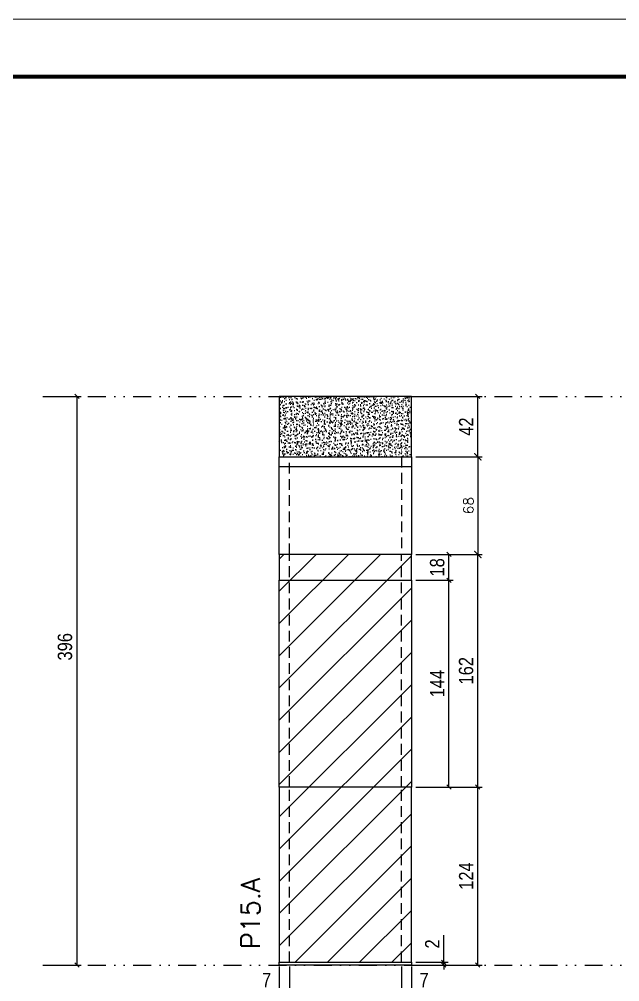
# Model space of a CAD drawing. Extents: x 1945 to 10875, y -3405 to 3369.
# Drawn here: x 3962 to 4380, y 421 to 1091 of the extents above; entities that cross this region are included whole.
import ezdxf

# ---------------------------------------------------------------- set-up
doc = ezdxf.new("R2010")
doc.units = 0
for name, pattern in [('DASHED', [0.75, 0.5, -0.25]), ('DIVIDE2', [0.625, 0.25, -0.125, 0, -0.125, 0, -0.125]), ('HIDDEN', [0.375, 0.25, -0.125])]:
    doc.linetypes.add(name, pattern=pattern)
for name, color, linetype in [('COTA', 241, 'Continuous'), ('cotas', 4, 'Continuous'), ('Nível', 160, 'Continuous'), ('Painéis', 200, 'Continuous'), ('SARR_2.2x7', 40, 'Continuous'), ('Sarrafo de Pressão', 42, 'HIDDEN')]:
    doc.layers.add(name, color=color, linetype=linetype)
for name, color, linetype, lineweight in [('Folhas', 255, 'Continuous', 9), ('Hachura', 251, 'Continuous', 9), ('SARRAFO DE PRESSAO', 251, 'DASHED', 9), ('Texto Seção', 7, 'Continuous', 15)]:
    doc.layers.add(name, color=color, linetype=linetype, lineweight=lineweight)
doc.styles.add('COTA TECNICA', font='techl___.ttf', dxfattribs={"height": 10})
doc.styles.add('COTA TECNICA-50', font='techl___.ttf', dxfattribs={"height": 10})
doc.styles.add('REGUA-120', font='ROMANS.shx', dxfattribs={"height": 15})
doc.styles.add('ROMANS', font='romans.shx')
doc.dimstyles.new('COTA PAINEL-50', dxfattribs={"dimtxt": 10, "dimasz": 3, "dimexe": 3, "dimexo": 3, "dimgap": 3, "dimtad": 1, "dimdec": 1, "dimzin": 12, "dimdsep": 46, "dimtxsty": 'COTA TECNICA-50', "dimblk1": 'OBLIQUE', "dimblk2": 'OBLIQUE', "dimsah": 1, "dimcen": 0.9, "dimclrd": 4, "dimclre": 4, "dimclrt": 240, "dimadec": 1, "dimazin": 3, "dimtfac": 1, "dimtdec": 1, "dimtmove": 0, "dimatfit": 3, "dimfxl": 1, "dimtolj": 1, "dimtzin": 12, "dimarcsym": 0})
doc.dimstyles.new('Cota Paínel', dxfattribs={"dimtxt": 7, "dimasz": 5, "dimexe": 3, "dimexo": 3, "dimgap": 3, "dimtad": 1, "dimdec": 1, "dimzin": 12, "dimdsep": 46, "dimtxsty": 'ROMANS', "dimblk": 'ARCHTICK', "dimcen": 0, "dimclrd": 4, "dimclre": 4, "dimclrt": 1, "dimadec": 1, "dimazin": 3, "dimtfac": 1, "dimtdec": 1, "dimtmove": 0, "dimatfit": 3, "dimldrblk": 'OBLIQUE', "dimfxl": 1, "dimtolj": 1, "dimtzin": 12, "dimarcsym": 0})
doc.dimstyles.new('PAINEL', dxfattribs={"dimtxt": 10, "dimasz": 3, "dimexe": 3, "dimexo": 3, "dimgap": 3, "dimtad": 1, "dimdec": 1, "dimzin": 12, "dimdsep": 46, "dimtxsty": 'COTA TECNICA', "dimblk1": 'OBLIQUE', "dimblk2": 'OBLIQUE', "dimsah": 1, "dimcen": 0.9, "dimclrd": 4, "dimclre": 4, "dimclrt": 240, "dimadec": 1, "dimazin": 3, "dimtfac": 1, "dimtdec": 1, "dimtmove": 0, "dimatfit": 3, "dimfxl": 1, "dimtolj": 1, "dimtzin": 12, "dimarcsym": 0})

# ---------------------------------------------------------------- blocks, each defined once
blk = doc.blocks.new('9999999999')
at = {"layer": 'Folhas'}
blk.add_lwpolyline([(98138.98, 34190.21), (99623.98, 34190.21), (99623.98, 35240.21), (98138.98, 35240.21)], close=True, dxfattribs=at)
at = {"layer": 'Folhas', "color": 30, "const_width": 3}
blk.add_lwpolyline([(98213.98, 34230.21), (99583.98, 34230.21), (99583.98, 35200.21), (98213.98, 35200.21)], close=True, dxfattribs=at)
blk = doc.blocks.new('_Oblique')
at = {"color": 0, "linetype": 'ByBlock', "lineweight": -2}
blk.add_line((-0.5, -0.5), (0.5, 0.5), dxfattribs=at)
blk = doc.blocks.new('*D352')
at = {"layer": 'cotas', "color": 4, "linetype": 'ByBlock', "lineweight": -2, "transparency": 16777216}
for p, q in [((3981.36, 828.51), (4005.08, 828.51)), ((4002.08, 828.51), (4002.08, 432.51)), ((3981.36, 432.51), (4005.08, 432.51))]:
    blk.add_line(p, q, dxfattribs=at)
at = {"layer": 'Defpoints', "color": 0, "linetype": 'ByBlock', "transparency": 16777216}
for p in [(3978.36, 828.51), (3978.36, 432.51), (4002.08, 432.51)]:
    blk.add_point(p, dxfattribs=at)
at = {"layer": 'cotas', "color": 4, "linetype": 'ByBlock', "lineweight": -2, "transparency": 16777216, "xscale": 3, "yscale": 3, "zscale": 3}
for p, rotation in [((4002.08, 828.51), 90), ((4002.08, 432.51), 270)]:
    blk.add_blockref('_Oblique', p, dxfattribs=dict(at, rotation=rotation))
at = {"layer": 'cotas', "color": 240, "linetype": 'ByBlock', "transparency": 16777216, "insert": (3993.83, 654.2), "char_height": 10, "attachment_point": 5, "rotation": 90, "style": 'COTA TECNICA'}
blk.add_mtext('\\A1;396', dxfattribs=at)
blk = doc.blocks.new('*D267')
at = {"layer": 'COTA', "color": 4, "lineweight": -2, "transparency": 16777216}
for p, q in [((4143.07, 431.51), (4143.07, 377.33)), ((4235.07, 431.51), (4235.07, 377.33)), ((4143.07, 380.33), (4235.07, 380.33))]:
    blk.add_line(p, q, dxfattribs=at)
at = {"layer": 'Defpoints', "color": 0, "transparency": 16777216}
for p in [(4143.07, 434.51), (4235.07, 434.51), (4235.07, 380.33)]:
    blk.add_point(p, dxfattribs=at)
at = {"layer": 'COTA', "color": 4, "lineweight": -2, "transparency": 16777216, "xscale": 3, "yscale": 3, "zscale": 3, "rotation": 180}
blk.add_blockref('_Oblique', (4143.07, 380.33), dxfattribs=at)
at = {"layer": 'COTA', "color": 4, "lineweight": -2, "transparency": 16777216, "xscale": 3, "yscale": 3, "zscale": 3}
blk.add_blockref('_Oblique', (4235.07, 380.33), dxfattribs=at)
at = {"layer": 'COTA', "color": 240, "transparency": 16777216, "insert": (4189.07, 388.42), "char_height": 10, "attachment_point": 5, "style": 'COTA TECNICA'}
blk.add_mtext('\\A1;92', dxfattribs=at)
blk = doc.blocks.new('*D268')
at = {"layer": 'COTA', "color": 4, "lineweight": -2, "transparency": 16777216}
for p, q in [((4238.07, 556.51), (4284.31, 556.51)), ((4281.31, 432.51), (4281.31, 556.51)), ((4238.07, 432.51), (4284.31, 432.51))]:
    blk.add_line(p, q, dxfattribs=at)
at = {"layer": 'Defpoints', "color": 0, "transparency": 16777216}
for p in [(4235.07, 556.51), (4281.31, 556.51), (4235.07, 432.51)]:
    blk.add_point(p, dxfattribs=at)
at = {"layer": 'COTA', "color": 4, "lineweight": -2, "transparency": 16777216, "xscale": 3, "yscale": 3, "zscale": 3}
for p, rotation in [((4281.31, 556.51), 90), ((4281.31, 432.51), 270)]:
    blk.add_blockref('_Oblique', p, dxfattribs=dict(at, rotation=rotation))
at = {"layer": 'COTA', "color": 240, "transparency": 16777216, "insert": (4273.23, 494.51), "char_height": 10, "attachment_point": 5, "rotation": 90, "style": 'COTA TECNICA-50'}
blk.add_mtext('\\A1;124', dxfattribs=at)
blk = doc.blocks.new('*D269')
at = {"layer": 'COTA', "color": 4, "lineweight": -2, "transparency": 16777216}
for p, q in [((4257.59, 434.51), (4257.59, 453.31)), ((4238.07, 434.51), (4260.59, 434.51)), ((4238.07, 432.51), (4260.59, 432.51)), ((4257.59, 432.51), (4257.59, 434.51)), ((4257.59, 432.51), (4257.59, 429.51))]:
    blk.add_line(p, q, dxfattribs=at)
at = {"layer": 'Defpoints', "color": 0, "transparency": 16777216}
for p in [(4235.07, 434.51), (4235.07, 432.51), (4257.59, 432.51)]:
    blk.add_point(p, dxfattribs=at)
at = {"layer": 'COTA', "color": 4, "lineweight": -2, "transparency": 16777216, "xscale": 3, "yscale": 3, "zscale": 3}
for p, rotation in [((4257.59, 434.51), 270), ((4257.59, 432.51), 90)]:
    blk.add_blockref('_Oblique', p, dxfattribs=dict(at, rotation=rotation))
at = {"layer": 'COTA', "color": 240, "transparency": 16777216, "insert": (4249.59, 447.25), "char_height": 10, "attachment_point": 5, "rotation": 90, "style": 'COTA TECNICA-50'}
blk.add_mtext('\\A1;2', dxfattribs=at)
blk = doc.blocks.new('*D270')
at = {"layer": 'COTA', "color": 4, "lineweight": -2, "transparency": 16777216}
for p, q in [((4143.07, 429.51), (4143.07, 411)), ((4150.07, 431.51), (4150.07, 411)), ((4143.07, 414), (4128.34, 414)), ((4150.07, 414), (4143.07, 414))]:
    blk.add_line(p, q, dxfattribs=at)
at = {"layer": 'Defpoints', "color": 0, "transparency": 16777216}
for p in [(4143.07, 432.51), (4150.07, 434.51), (4143.07, 414)]:
    blk.add_point(p, dxfattribs=at)
at = {"layer": 'COTA', "color": 4, "lineweight": -2, "transparency": 16777216, "xscale": 3, "yscale": 3, "zscale": 3, "rotation": 180}
blk.add_blockref('_Oblique', (4143.07, 414), dxfattribs=at)
at = {"layer": 'COTA', "color": 4, "lineweight": -2, "transparency": 16777216, "xscale": 3, "yscale": 3, "zscale": 3}
blk.add_blockref('_Oblique', (4150.07, 414), dxfattribs=at)
at = {"layer": 'COTA', "color": 240, "transparency": 16777216, "insert": (4134.2, 422.07), "char_height": 10, "attachment_point": 5, "style": 'COTA TECNICA-50'}
blk.add_mtext('\\A1;7', dxfattribs=at)
blk = doc.blocks.new('*D271')
at = {"layer": 'COTA', "color": 4, "lineweight": -2, "transparency": 16777216}
for p, q in [((4228.07, 431.51), (4228.07, 411)), ((4235.07, 429.51), (4235.07, 411)), ((4228.07, 414), (4235.07, 414)), ((4235.07, 414), (4249.8, 414))]:
    blk.add_line(p, q, dxfattribs=at)
at = {"layer": 'Defpoints', "color": 0, "transparency": 16777216}
for p in [(4228.07, 434.51), (4235.07, 432.51), (4235.07, 414)]:
    blk.add_point(p, dxfattribs=at)
at = {"layer": 'COTA', "color": 4, "lineweight": -2, "transparency": 16777216, "xscale": 3, "yscale": 3, "zscale": 3, "rotation": 180}
blk.add_blockref('_Oblique', (4228.07, 414), dxfattribs=at)
at = {"layer": 'COTA', "color": 4, "lineweight": -2, "transparency": 16777216, "xscale": 3, "yscale": 3, "zscale": 3}
blk.add_blockref('_Oblique', (4235.07, 414), dxfattribs=at)
at = {"layer": 'COTA', "color": 240, "transparency": 16777216, "insert": (4243.93, 422.07), "char_height": 10, "attachment_point": 5, "style": 'COTA TECNICA-50'}
blk.add_mtext('\\A1;7', dxfattribs=at)
blk = doc.blocks.new('*D18')
at = {"layer": 'COTA', "color": 4, "lineweight": -2, "transparency": 16777216}
for p, q in [((4238.07, 828.51), (4284.31, 828.51)), ((4281.31, 786.51), (4281.31, 828.51)), ((4238.07, 786.51), (4284.31, 786.51))]:
    blk.add_line(p, q, dxfattribs=at)
at = {"layer": 'Defpoints', "color": 0, "transparency": 16777216}
for p in [(4235.07, 828.51), (4281.31, 828.51), (4235.07, 786.51)]:
    blk.add_point(p, dxfattribs=at)
at = {"layer": 'COTA', "color": 4, "lineweight": -2, "transparency": 16777216, "xscale": 3, "yscale": 3, "zscale": 3}
for p, rotation in [((4281.31, 828.51), 90), ((4281.31, 786.51), 270)]:
    blk.add_blockref('_Oblique', p, dxfattribs=dict(at, rotation=rotation))
at = {"layer": 'COTA', "color": 240, "transparency": 16777216, "insert": (4273.23, 807.51), "char_height": 10, "attachment_point": 5, "rotation": 90, "style": 'COTA TECNICA'}
blk.add_mtext('\\A1;42', dxfattribs=at)
blk = doc.blocks.new('*D19')
at = {"layer": 'COTA', "color": 4, "linetype": 'ByBlock', "lineweight": -2, "transparency": 16777216}
for p, q in [((4238.07, 700.51), (4264.19, 700.51)), ((4261.19, 556.51), (4261.19, 700.51)), ((4238.07, 556.51), (4264.19, 556.51))]:
    blk.add_line(p, q, dxfattribs=at)
at = {"layer": 'Defpoints', "color": 0, "linetype": 'ByBlock', "transparency": 16777216}
for p in [(4235.07, 700.51), (4261.19, 700.51), (4235.07, 556.51)]:
    blk.add_point(p, dxfattribs=at)
at = {"layer": 'COTA', "color": 4, "linetype": 'ByBlock', "lineweight": -2, "transparency": 16777216, "xscale": 3, "yscale": 3, "zscale": 3}
for p, rotation in [((4261.19, 700.51), 90), ((4261.19, 556.51), 270)]:
    blk.add_blockref('_Oblique', p, dxfattribs=dict(at, rotation=rotation))
at = {"layer": 'COTA', "color": 240, "linetype": 'ByBlock', "transparency": 16777216, "insert": (4253.11, 628.51), "char_height": 10, "attachment_point": 5, "rotation": 90, "style": 'COTA TECNICA'}
blk.add_mtext('\\A1;144', dxfattribs=at)
blk = doc.blocks.new('*D20')
at = {"layer": 'COTA', "color": 4, "linetype": 'ByBlock', "lineweight": -2, "transparency": 16777216}
for p, q in [((4238.07, 718.51), (4264.19, 718.51)), ((4261.19, 700.51), (4261.19, 718.51)), ((4238.07, 700.51), (4264.19, 700.51))]:
    blk.add_line(p, q, dxfattribs=at)
at = {"layer": 'Defpoints', "color": 0, "linetype": 'ByBlock', "transparency": 16777216}
for p in [(4235.07, 718.51), (4261.19, 718.51), (4235.07, 700.51)]:
    blk.add_point(p, dxfattribs=at)
at = {"layer": 'COTA', "color": 4, "linetype": 'ByBlock', "lineweight": -2, "transparency": 16777216, "xscale": 3, "yscale": 3, "zscale": 3}
for p, rotation in [((4261.19, 718.51), 90), ((4261.19, 700.51), 270)]:
    blk.add_blockref('_Oblique', p, dxfattribs=dict(at, rotation=rotation))
at = {"layer": 'COTA', "color": 240, "linetype": 'ByBlock', "transparency": 16777216, "insert": (4253.09, 709.51), "char_height": 10, "attachment_point": 5, "rotation": 90, "style": 'COTA TECNICA'}
blk.add_mtext('\\A1;18', dxfattribs=at)
blk = doc.blocks.new('*D295')
at = {"layer": 'COTA', "color": 4, "linetype": 'ByBlock', "lineweight": -2, "transparency": 16777216}
for p, q in [((4238.07, 718.51), (4284.31, 718.51)), ((4281.31, 556.51), (4281.31, 718.51)), ((4238.07, 556.51), (4284.31, 556.51))]:
    blk.add_line(p, q, dxfattribs=at)
at = {"layer": 'Defpoints', "color": 0, "linetype": 'ByBlock', "transparency": 16777216}
for p in [(4235.07, 718.51), (4281.31, 718.51), (4235.07, 556.51)]:
    blk.add_point(p, dxfattribs=at)
at = {"layer": 'COTA', "color": 4, "linetype": 'ByBlock', "lineweight": -2, "transparency": 16777216, "xscale": 3, "yscale": 3, "zscale": 3}
for p, rotation in [((4281.31, 718.51), 90), ((4281.31, 556.51), 270)]:
    blk.add_blockref('_Oblique', p, dxfattribs=dict(at, rotation=rotation))
at = {"layer": 'COTA', "color": 240, "linetype": 'ByBlock', "transparency": 16777216, "insert": (4273.2, 637.51), "char_height": 10, "attachment_point": 5, "rotation": 90, "style": 'COTA TECNICA'}
blk.add_mtext('\\A1;162', dxfattribs=at)
blk = doc.blocks.new('_ArchTick')
at = {"color": 0, "linetype": 'ByBlock', "const_width": 0.15}
blk.add_lwpolyline([(-0.5, -0.5), (0.5, 0.5)], dxfattribs=at)
blk = doc.blocks.new('*D353')
at = {"layer": 'COTA', "color": 4, "lineweight": -2, "transparency": 16777216}
for p, q in [((4238.07, 786.51), (4284.31, 786.51)), ((4281.31, 786.51), (4281.31, 718.51)), ((4238.07, 718.51), (4284.31, 718.51))]:
    blk.add_line(p, q, dxfattribs=at)
at = {"layer": 'Defpoints', "color": 0, "transparency": 16777216}
for p in [(4235.07, 786.51), (4235.07, 718.51), (4281.31, 718.51)]:
    blk.add_point(p, dxfattribs=at)
at = {"layer": 'COTA', "color": 4, "lineweight": -2, "transparency": 16777216, "xscale": 5, "yscale": 5, "zscale": 5}
for p, rotation in [((4281.31, 786.51), 90), ((4281.31, 718.51), 270)]:
    blk.add_blockref('_ArchTick', p, dxfattribs=dict(at, rotation=rotation))
at = {"layer": 'COTA', "color": 1, "transparency": 16777216, "insert": (4274.81, 752.51), "char_height": 7, "attachment_point": 5, "rotation": 90, "style": 'ROMANS'}
blk.add_mtext('\\A1;68', dxfattribs=at)

msp = doc.modelspace()

# ---------------------------------------------------------------- hatches: boundary and pattern name
at = {"layer": 'COTA', "linetype": 'ByBlock'}
h = msp.add_hatch(dxfattribs=at)
h.set_pattern_fill('AR-CONC', color=256, scale=0.03)
h.set_pattern_definition([(50, (-126960.017, -26051.7547), (5.46554007, -0.47817257), [0.5715, -6.2865]), (355, (-126960.017, -26051.7547), (-1.05730264, 5.73170536), [0.4572, -5.02921753]), (100.4514447, (-126959.5613, -26051.7945), (4.40823741, 5.25353256), [0.48570026, -5.34270734]), (46.1842, (-126960.017, -26050.231), (8.13237123, -1.26126984), [0.85725, -9.42975]), (96.6355576, (-126959.339, -26050.336), (7.122124, 7.42278374), [0.7285507, -8.01406824]), (351.184151, (-126960.017, -26050.231), (7.122124, 7.42278374), [0.685799, -7.54379196]), (21, (-126959.255, -26050.6117), (4.54843174, -3.06795595), [0.5715, -6.2865]), (326, (-126959.255, -26050.6117), (1.85406085, 5.52563898), [0.4572, -5.0292]), (71.451445, (-126958.876, -26050.8674), (6.40249258, 2.45768307), [0.48570026, -5.34269813]), (37.5, (-126960.0168, -26051.7547), (0.092658098, 2.536651166), [0, -4.96824, 0, -5.1054, 0, -5.04825]), (7.5, (-126960.0168, -26051.7547), (2.004589875, 3.005417245), [0, -2.91084, 0, -4.85394, 0, -1.92405]), (327.5, (-126961.716, -26051.7547), (4.067717855, -0.17186232), [0, -1.905, 0, -5.9436, 0, -7.8867]), (317.5, (-126962.478, -26051.7547), (4.44387544, 0.76279473), [0, -2.4765, 0, -3.94716, 0, -5.6007])])
h.paths.add_polyline_path([(4143.07, 786.51), (4235.07, 786.51), (4235.07, 828.51), (4143.07, 828.51)])
at = {"layer": 'Hachura', "linetype": 'ByBlock'}
h = msp.add_hatch(dxfattribs=at)
h.set_pattern_fill('ANSI31', color=256, scale=5)
h.set_pattern_definition([(45, (-127075.793, -33000.405), (-11.2253202, 11.2253202), [])])
h.paths.add_polyline_path([(4235.07, 700.51), (4143.07, 700.51), (4143.07, 556.51), (4235.07, 556.51)])
h.paths.add_polyline_path([(4235.07, 556.51), (4143.07, 556.51), (4143.07, 434.51), (4235.07, 434.51)])
h.paths.add_polyline_path([(4235.07, 718.51), (4143.07, 718.51), (4143.07, 700.51), (4235.07, 700.51)])
h.paths.add_polyline_path([(4550.94, 700.51), (4458.94, 700.51), (4458.94, 556.51), (4550.94, 556.51)])
h.paths.add_polyline_path([(4550.94, 556.51), (4458.94, 556.51), (4458.94, 434.51), (4550.94, 434.51)])
h.paths.add_polyline_path([(4550.94, 718.51), (4458.94, 718.51), (4458.94, 700.51), (4550.94, 700.51)])

# ---------------------------------------------------------------- linework, layer by layer
at = {"layer": 'COTA', "linetype": 'ByBlock'}
msp.add_lwpolyline([(4143.07, 786.51), (4235.07, 786.51), (4235.07, 828.51), (4143.07, 828.51)], close=True, dxfattribs=at)
at = {"layer": 'Nível', "color": 4, "linetype": 'DIVIDE2', "ltscale": 50}
for p, q in [((3978.36, 828.51), (4988.71, 828.51)), ((3978.36, 432.51), (4988.71, 432.51))]:
    msp.add_line(p, q, dxfattribs=at)
at = {"layer": 'Painéis'}
for p, q in [((4143.07, 786.51), (4235.07, 786.51)), ((4143.07, 718.51), (4143.07, 786.51)), ((4235.07, 786.51), (4235.07, 718.51)), ((4235.07, 718.51), (4143.07, 718.51))]:
    msp.add_line(p, q, dxfattribs=at)
for points in [[(4143.07, 700.51), (4235.07, 700.51), (4235.07, 718.51), (4143.07, 718.51)], [(4235.07, 556.51), (4143.07, 556.51), (4143.07, 700.51), (4235.07, 700.51)], [(4143.07, 434.51), (4235.07, 434.51), (4235.07, 556.51), (4143.07, 556.51)], [(4143.07, 434.51), (4235.07, 434.51), (4235.07, 432.51), (4143.07, 432.51)]]:
    msp.add_lwpolyline(points, close=True, dxfattribs=at)
at = {"layer": 'SARR_2.2x7'}
msp.add_line((4235.07, 779.51), (4143.07, 779.51), dxfattribs=at)
at = {"layer": 'Sarrafo de Pressão', "ltscale": 30}
for p, q in [((4150.07, 718.51), (4150.07, 786.51)), ((4228.07, 786.51), (4228.07, 718.51)), ((4150.07, 556.51), (4150.07, 718.51)), ((4228.07, 556.51), (4228.07, 718.51)), ((4150.07, 434.51), (4150.07, 556.51)), ((4228.07, 434.51), (4228.07, 556.51))]:
    msp.add_line(p, q, dxfattribs=at)

# ---------------------------------------------------------------- block references
at = {"layer": 'SARRAFO DE PRESSAO', "color": 6, "linetype": 'ByBlock'}
msp.add_blockref('9999999999', (-94595.27, -34148.98), dxfattribs=at)

# ---------------------------------------------------------------- texts
at = {"layer": 'Texto Seção', "insert": (4129.6, 443.76), "char_height": 13, "width": 285.3299, "attachment_point": 7, "rotation": 90, "style": 'REGUA-120'}
msp.add_mtext('P15.A', dxfattribs=at)

# ---------------------------------------------------------------- dimensions: what is measured, and where the dimension line sits
at = {"layer": 'COTA'}
dim = msp.add_linear_dim(base=(4281.31, 828.51), p1=(4235.07, 786.51), p2=(4235.07, 828.51), angle=90, dimstyle='PAINEL', override={"dimarcsym": 2}, dxfattribs=at)
dim.commit()
dim.dimension.update_dxf_attribs({"geometry": '*D18', "text_midpoint": (4273.23, 807.51)})
for base, p1, p2, angle, dimstyle, picture, middle in [((4281.31, 718.51), (4235.07, 786.51), (4235.07, 718.51), 90, 'Cota Paínel', '*D353', (4274.81, 752.51)), ((4281.31, 556.51), (4235.07, 432.51), (4235.07, 556.51), 90, 'COTA PAINEL-50', '*D268', (4273.23, 494.51)), ((4143.07, 414), (4150.07, 434.51), (4143.07, 432.51), 180, 'COTA PAINEL-50', '*D270', (4134.2, 422.07))]:
    dim = msp.add_linear_dim(base=base, p1=p1, p2=p2, angle=angle, dimstyle=dimstyle, dxfattribs=at)
    dim.commit()
    dim.dimension.update_dxf_attribs({"geometry": picture, "text_midpoint": middle})
at = {"layer": 'COTA', "linetype": 'ByBlock'}
dim = msp.add_linear_dim(base=(4261.19, 718.51), p1=(4235.07, 700.51), p2=(4235.07, 718.51), angle=90, dimstyle='PAINEL', override={"dimtmove": 1}, dxfattribs=at)
dim.commit()
dim.dimension.update_dxf_attribs({"geometry": '*D20', "text_midpoint": (4261.19, 709.51), "dimtype": 160})
for base, p2, picture, middle in [((4281.31, 718.51), (4235.07, 718.51), '*D295', (4273.2, 637.51)), ((4261.19, 700.51), (4235.07, 700.51), '*D19', (4253.11, 628.51))]:
    dim = msp.add_linear_dim(base=base, p1=(4235.07, 556.51), p2=p2, angle=90, dimstyle='PAINEL', dxfattribs=at)
    dim.commit()
    dim.dimension.update_dxf_attribs({"geometry": picture, "text_midpoint": middle})
at = {"layer": 'COTA'}
dim = msp.add_linear_dim(base=(4257.59, 432.51), p1=(4235.07, 434.51), p2=(4235.07, 432.51), angle=90, dimstyle='COTA PAINEL-50', dxfattribs=at)
dim.commit()
dim.dimension.update_dxf_attribs({"geometry": '*D269', "text_midpoint": (4257.59, 447.25), "dimtype": 160})
dim = msp.add_linear_dim(base=(4235.07, 380.33), p1=(4143.07, 434.51), p2=(4235.07, 434.51), dimstyle='PAINEL', override={"dimarcsym": 2}, dxfattribs=at)
dim.commit()
dim.dimension.update_dxf_attribs({"geometry": '*D267', "text_midpoint": (4189.07, 388.42)})
dim = msp.add_linear_dim(base=(4235.07, 414), p1=(4228.07, 434.51), p2=(4235.07, 432.51), dimstyle='COTA PAINEL-50', dxfattribs=at)
dim.commit()
dim.dimension.update_dxf_attribs({"geometry": '*D271', "text_midpoint": (4243.93, 422.07)})
at = {"layer": 'cotas', "linetype": 'ByBlock'}
dim = msp.add_linear_dim(base=(4002.08, 432.51), p1=(3978.36, 828.51), p2=(3978.36, 432.51), angle=90, dimstyle='PAINEL', dxfattribs=at)
dim.commit()
dim.dimension.update_dxf_attribs({"geometry": '*D352', "text_midpoint": (4002.08, 654.2), "dimtype": 160})

doc.saveas('drawing.dxf')
